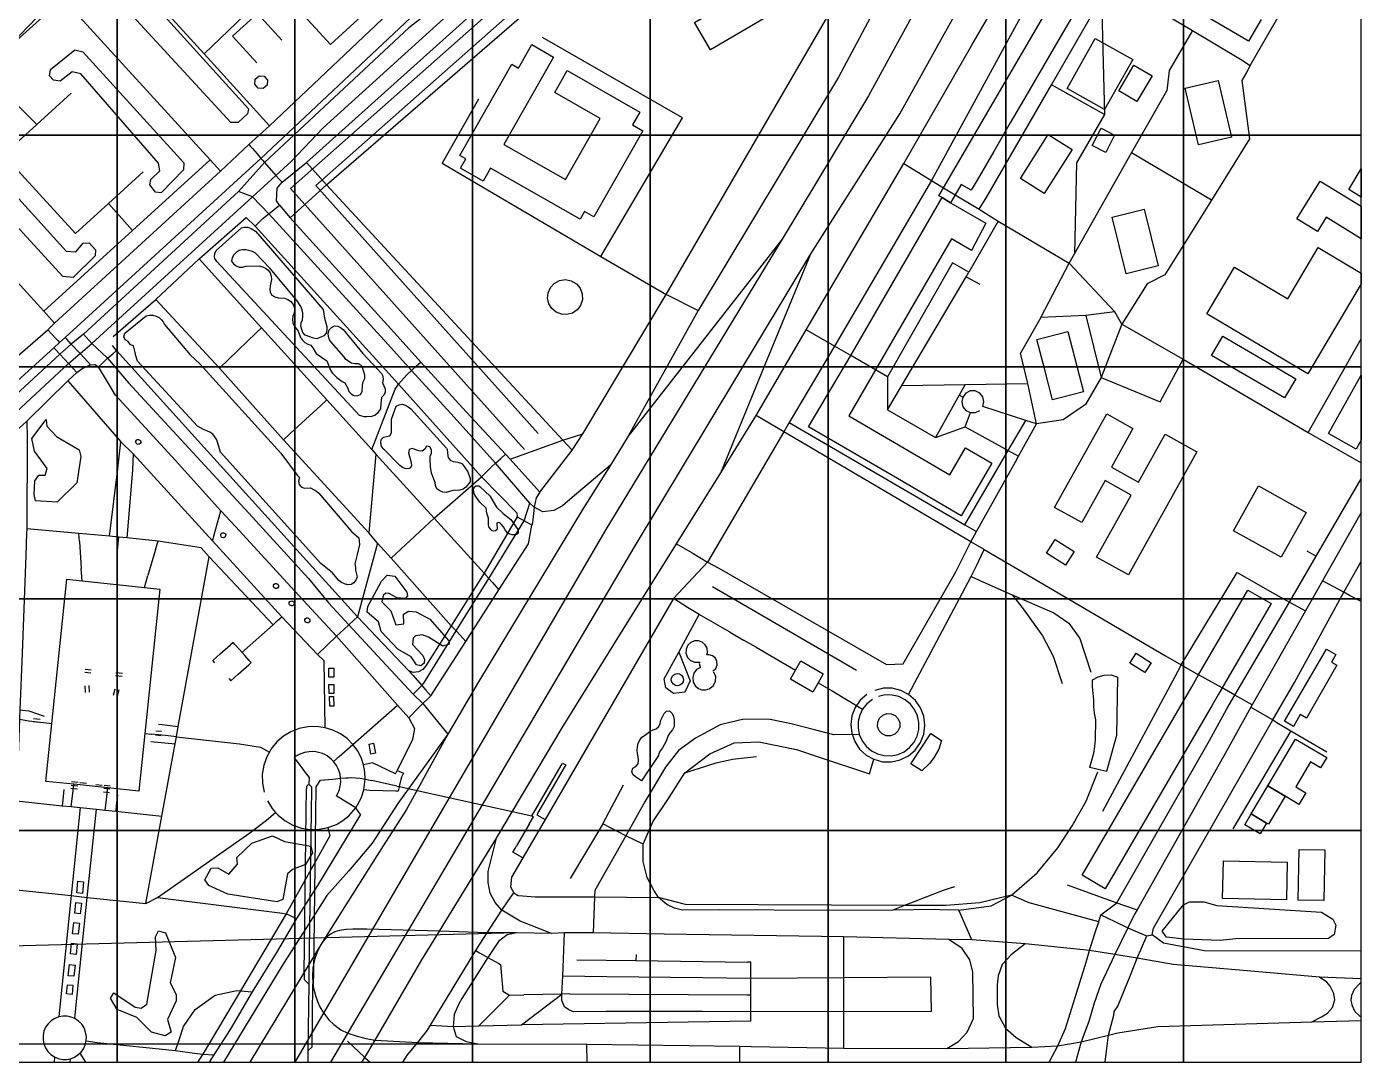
# Model space of a CAD drawing. Header units: metres. Extents: x -907 to 907, y -946 to 946.
# Drawn here: x 226 to 907, y -946 to -418 of the extents above; entities that cross this region are included whole.
import ezdxf

# ---------------------------------------------------------------- set-up
doc = ezdxf.new("R2010")
doc.units = ezdxf.units.M
for name, color, linetype in [('GREEN_ATLAS_BUILDING_OSM_HEIGHT', 8, 'Continuous'), ('GREEN_ATLAS_BUILDING_OSM_LEVELS', 9, 'Continuous'), ('GREEN_ATLAS_TERRAIN_COP90', 3, 'Continuous'), ('OSM_GREEN_EXISTING', 94, 'Continuous'), ('OSM_HYDROGRAPHY', 5, 'Continuous'), ('OSM_ROAD_LOCAL', 9, 'Continuous'), ('OSM_ROAD_MAJOR', 30, 'Continuous'), ('SITE_BORDER', 3, 'Continuous')]:
    doc.layers.add(name, color=color, linetype=linetype)

msp = doc.modelspace()

# ---------------------------------------------------------------- linework, layer by layer
at = {"layer": 'GREEN_ATLAS_BUILDING_OSM_HEIGHT'}
for points, elevation in [([(344.479, -442.873), (347.049, -443.096), (348.706, -445.066), (348.481, -447.638), (346.511, -449.297), (343.935, -449.074), (342.278, -447.104), (342.503, -444.532)], 11.523), ([(380.092, -749.637), (380.049, -745.05), (382.481, -745.028), (382.525, -749.614)], 13.03), ([(380.111, -758.019), (380.067, -753.433), (382.5, -753.41), (382.543, -757.997)], 13.214), ([(380.449, -764.542), (380.405, -759.511), (382.462, -759.488), (382.5, -764.52)], 13.352), ([(401.513, -788.91), (400.588, -783.801), (402.832, -783.389), (403.758, -788.509)], 13.812)]:
    msp.add_lwpolyline(points, close=True, dxfattribs=dict(at, elevation=elevation))
at = {"layer": 'GREEN_ATLAS_BUILDING_OSM_LEVELS', "elevation": 11.816}
for points in [[(761.523, -408.587), (753.032, -423.159), (744.548, -437.731), (736.063, -452.291), (727.579, -466.863), (719.088, -481.435), (710.604, -496.006), (707.565, -501.227), (702.551, -498.299), (699.45, -503.632), (697.155, -507.572), (692.753, -504.967), (691.159, -504.021), (693.497, -500.003), (771.883, -365.428)], [(855.458, -414.064), (849.031, -425.096), (839.602, -419.608), (822.608, -409.7)]]:
    msp.add_lwpolyline(points, dxfattribs=at)
at = {"layer": 'GREEN_ATLAS_BUILDING_OSM_LEVELS'}
for points, elevation in [([(574.615, -429.504), (566.5, -415.567), (598.537, -396.91), (606.652, -410.847)], 13.943), ([(494.654, -433.233), (469.226, -477.872), (500.663, -495.784), (518.413, -464.625), (495.192, -451.389), (501.575, -440.191), (538.664, -461.33), (534.938, -467.865), (540.221, -470.87), (515.162, -514.864), (510.322, -512.114), (508.134, -515.944), (462.473, -489.928), (458.691, -496.585), (447.118, -489.995), (449.862, -485.175), (446.899, -483.483), (473.402, -436.951), (476.797, -438.888), (483.606, -426.933)], 14.857), ([(799.881, -442.807), (792.166, -455.931), (782.906, -450.488), (790.627, -437.352)], 12.802), ([(820.164, -463.635), (816.793, -449.141), (833.562, -445.245), (840.309, -474.221), (823.534, -478.128)], 14.472), ([(780.786, -473.108), (776.228, -481.891), (769.338, -478.318), (773.896, -469.534)], 12.393), ([(888.695, -515.042), (884.256, -522.267), (873.771, -515.821), (885.626, -496.518), (906.59, -509.402), (906.59, -526.038)], 14.382), ([(900.193, -500.849), (906.59, -490.283), (906.59, -504.717)], 14.044), ([(707.815, -532.007), (697.643, -526.063), (658.853, -592.854), (645.173, -616.298), (696.799, -646.432), (704.789, -632.74), (718.182, -640.566), (702.544, -667.36), (670.051, -648.392), (624.665, -621.909), (646.267, -585.607), (692.753, -504.967), (697.155, -507.572), (715.124, -517.97)], 14.603), ([(783.081, -529.413), (779.498, -515.042), (795.911, -510.956), (803.07, -539.71), (786.657, -543.796)], 15.329), ([(879.304, -594.936), (827.791, -564.334), (841.915, -540.556), (869.044, -556.675), (884.606, -530.482), (906.59, -543.528), (906.59, -548.956)], 15.606), ([(745.135, -592.787), (741.14, -577.403), (756.89, -573.307), (764.88, -604.075), (749.131, -608.172)], 15.504), ([(873.152, -597.385), (867.487, -607.137), (830.255, -585.496), (835.926, -575.744)], 17.025), ([(903.989, -633.33), (889.858, -625.393), (906.59, -595.622), (906.59, -628.702)], 13.419), ([(771.564, -688.489), (789.214, -656.752), (775.953, -649.382), (764.03, -670.822), (750.187, -663.13), (776.76, -615.341), (790.096, -622.755), (779.104, -642.525), (792.953, -650.228), (806.583, -625.727), (822.702, -634.688), (787.776, -697.506)], 16.99), ([(841.365, -674.952), (854.132, -652.054), (878.454, -665.624), (865.687, -688.511)], 14.25), ([(746.105, -686.441), (750.431, -679.472), (760.11, -685.483), (755.783, -692.452)], 17.015), ([(764.161, -850.781), (820.095, -754.59), (823.596, -748.568), (848.755, -705.287), (860.604, -712.178), (835.588, -755.191), (833.719, -758.42), (830.486, -763.975), (776.003, -857.672)], 20.793), ([(791.797, -737.48), (799.343, -742.345), (796.129, -747.332), (788.583, -742.468)], 18.297), ([(888.783, -735.354), (893.635, -738.16), (891.428, -741.978), (894.16, -743.559), (878.56, -770.52), (875.472, -768.728), (871.97, -774.773), (867.481, -772.179)], 12.192), ([(676.91, -793.842), (686.97, -778.346), (692.534, -781.953), (691.096, -786.405), (688.783, -790.535), (686.501, -793.508), (682.474, -797.459)], 16.382), ([(858.872, -805.207), (873.027, -781.24), (888.964, -790.658), (885.832, -795.957), (880.68, -792.918), (873.133, -805.697), (878.279, -808.747), (874.809, -814.625), (867.731, -810.439)], 13.987), ([(867.731, -810.439), (859.297, -824.722), (858.278, -824.12), (850.437, -819.49), (858.872, -805.207)], 16.452), ([(858.278, -824.12), (855.039, -829.597), (847.199, -824.966), (850.437, -819.49)], 17.785)]:
    msp.add_lwpolyline(points, close=True, dxfattribs=dict(at, elevation=elevation))
at = {"layer": 'GREEN_ATLAS_TERRAIN_COP90'}
for points in [[(181.318, -473.108, 10), (271.977, -473.108, 10), (271.977, -354.831, 12), (181.318, -354.831, 11)], [(271.977, -473.108, 10), (362.636, -473.108, 12), (362.636, -354.831, 11), (271.977, -354.831, 12)], [(362.636, -473.108, 12), (453.295, -473.108, 13), (453.295, -354.831, 10), (362.636, -354.831, 11)], [(453.295, -473.108, 13), (543.954, -473.108, 17), (543.954, -354.831, 10), (453.295, -354.831, 10)], [(543.954, -473.108, 17), (634.613, -473.108, 15), (634.613, -354.831, 14), (543.954, -354.831, 10)], [(634.613, -473.108, 15), (725.272, -473.108, 9), (725.272, -354.831, 13), (634.613, -354.831, 14)], [(725.272, -473.108, 9), (815.931, -473.108, 15), (815.931, -354.831, 10), (725.272, -354.831, 13)], [(815.931, -473.108, 15), (906.59, -473.108, 14), (906.59, -354.831, 16), (815.931, -354.831, 10)], [(181.318, -591.385, 11), (271.977, -591.385, 11), (271.977, -473.108, 10), (181.318, -473.108, 10)], [(271.977, -591.385, 11), (362.636, -591.385, 13), (362.636, -473.108, 12), (271.977, -473.108, 10)], [(362.636, -591.385, 13), (453.295, -591.385, 16), (453.295, -473.108, 13), (362.636, -473.108, 12)], [(453.295, -591.385, 16), (543.954, -591.385, 16), (543.954, -473.108, 17), (453.295, -473.108, 13)], [(543.954, -591.385, 16), (634.613, -591.385, 15), (634.613, -473.108, 15), (543.954, -473.108, 17)], [(634.613, -591.385, 15), (725.272, -591.385, 14), (725.272, -473.108, 9), (634.613, -473.108, 15)], [(725.272, -591.385, 14), (815.931, -591.385, 19), (815.931, -473.108, 15), (725.272, -473.108, 9)], [(815.931, -591.385, 19), (906.59, -591.385, 14), (906.59, -473.108, 14), (815.931, -473.108, 15)], [(181.318, -709.662, 14), (271.977, -709.662, 12), (271.977, -591.385, 11), (181.318, -591.385, 11)], [(271.977, -709.662, 12), (362.636, -709.662, 12), (362.636, -591.385, 13), (271.977, -591.385, 11)], [(362.636, -709.662, 12), (453.295, -709.662, 13), (453.295, -591.385, 16), (362.636, -591.385, 13)], [(453.295, -709.662, 13), (543.954, -709.662, 15), (543.954, -591.385, 16), (453.295, -591.385, 16)], [(543.954, -709.662, 15), (634.613, -709.662, 14), (634.613, -591.385, 15), (543.954, -591.385, 16)], [(634.613, -709.662, 14), (725.272, -709.662, 18), (725.272, -591.385, 14), (634.613, -591.385, 15)], [(725.272, -709.662, 18), (815.931, -709.662, 16), (815.931, -591.385, 19), (725.272, -591.385, 14)], [(815.931, -709.662, 16), (906.59, -709.662, 10), (906.59, -591.385, 14), (815.931, -591.385, 19)], [(181.318, -827.939, 17), (271.977, -827.939, 14), (271.977, -709.662, 12), (181.318, -709.662, 14)], [(271.977, -827.939, 14), (362.636, -827.939, 15), (362.636, -709.662, 12), (271.977, -709.662, 12)], [(362.636, -827.939, 15), (453.295, -827.939, 14), (453.295, -709.662, 13), (362.636, -709.662, 12)], [(453.295, -827.939, 14), (543.954, -827.939, 14), (543.954, -709.662, 15), (453.295, -709.662, 13)], [(543.954, -827.939, 14), (634.613, -827.939, 12), (634.613, -709.662, 14), (543.954, -709.662, 15)], [(634.613, -827.939, 12), (725.272, -827.939, 20), (725.272, -709.662, 18), (634.613, -709.662, 14)], [(725.272, -827.939, 20), (815.931, -827.939, 24), (815.931, -709.662, 16), (725.272, -709.662, 18)], [(815.931, -827.939, 24), (906.59, -827.939, 9), (906.59, -709.662, 10), (815.931, -709.662, 16)], [(181.318, -946.216, 14), (271.977, -946.216, 14), (271.977, -827.939, 14), (181.318, -827.939, 17)], [(271.977, -946.216, 14), (362.636, -946.216, 13), (362.636, -827.939, 15), (271.977, -827.939, 14)], [(362.636, -946.216, 13), (453.295, -946.216, 13), (453.295, -827.939, 14), (362.636, -827.939, 15)], [(453.295, -946.216, 13), (543.954, -946.216, 12), (543.954, -827.939, 14), (453.295, -827.939, 14)], [(543.954, -946.216, 12), (634.613, -946.216, 13), (634.613, -827.939, 12), (543.954, -827.939, 14)], [(634.613, -946.216, 13), (725.272, -946.216, 14), (725.272, -827.939, 20), (634.613, -827.939, 12)], [(725.272, -946.216, 14), (815.931, -946.216, 12), (815.931, -827.939, 24), (725.272, -827.939, 20)], [(815.931, -946.216, 12), (906.59, -946.216, 11), (906.59, -827.939, 9), (815.931, -827.939, 24)]]:
    msp.add_3dface(points, dxfattribs=at)
at = {"layer": 'OSM_GREEN_EXISTING'}
for points in [[(479.88, -633.553), (360.448, -500.337), (590.634, -296.488)], [(486.82, -625.27), (373.409, -498.734), (596.905, -300.908)], [(575.653, -703.383), (649.106, -746.152)]]:
    msp.add_lwpolyline(points, dxfattribs=at)
for points in [[(274.534, -388.46), (339.077, -459.638), (338.571, -462.154), (333.713, -466.674), (330.105, -466.596), (265.9, -396.932), (266.15, -393.659), (272.183, -388.127)], [(790.077, -434.491), (775.697, -460.083), (756.558, -449.319), (770.939, -423.738)], [(250.506, -429.504), (254.614, -430.595), (306.015, -487.201), (305.846, -490.73), (294.442, -502.463), (291.597, -502.129), (288.746, -498.444), (289.246, -495.761), (293.773, -491.309), (293.185, -487.368), (253.526, -441.838), (249.081, -440.747), (243.047, -445.612), (239.609, -445.111), (237.595, -442.84), (238.014, -439.656)], [(257.853, -527.977), (260.96, -531.673), (260.791, -534.768), (249.556, -545.677), (244.354, -545.254), (192.703, -488.982), (192.785, -484.373), (203.439, -472.885), (207.209, -472.796), (209.141, -474.889), (208.634, -478.752), (204.108, -481.602), (204.02, -485.965), (246.03, -532.252), (251.063, -532.675), (254.67, -528.144)], [(759.097, -480.455), (744.885, -502.919), (732.75, -495.227), (746.955, -472.774)], [(406.283, -612.769), (405.908, -613.526), (404.902, -614.951), (403.52, -616.087), (401.844, -616.677), (399.2, -616.921), (398.28, -616.921), (395.679, -616.087), (322.896, -537.595), (321.933, -536.126), (321.764, -535.246), (321.808, -533.521), (322.565, -532.018), (335.432, -520.396), (337.07, -519.984), (338.746, -520.062), (340.378, -520.697), (342.56, -522.155), (377.104, -562.041), (377.817, -566.483), (378.992, -570.757), (378.911, -572.516), (378.573, -574.197), (377.485, -575.455), (373.878, -576.969), (372.114, -576.713), (368.007, -575.121), (366.837, -573.863), (366.162, -572.271), (365.743, -570.59), (365.912, -568.909), (366.5, -567.318), (366.837, -565.648), (366.837, -563.967), (366.412, -562.208), (365.743, -560.527), (363.818, -557.677), (350.15, -541.235), (342.603, -533.276), (341.09, -532.519), (337.739, -531.673), (335.976, -531.673), (334.3, -532.018), (332.706, -532.931), (331.53, -534.189), (330.693, -535.703), (330.361, -537.384), (331.449, -538.72), (332.793, -539.733), (334.3, -540.4), (335.976, -540.4), (337.651, -539.977), (344.448, -539.81), (346.123, -540.233), (347.718, -540.901), (349.056, -541.992), (350.062, -543.417), (350.569, -545.009), (350.738, -546.69), (350.062, -549.963), (349.9, -551.633), (350.15, -553.314), (350.988, -554.827), (352.495, -555.662), (354.089, -556.163), (357.359, -556.33), (359.035, -556.92), (360.379, -557.755), (361.467, -559.013), (362.304, -560.527), (362.561, -562.208), (362.392, -563.878), (361.717, -565.47), (361.467, -567.151), (361.635, -568.831), (362.392, -570.334), (364.318, -573.106), (365.574, -576.379), (366.5, -577.804), (367.757, -578.895), (369.263, -579.73), (370.776, -580.32), (371.783, -581.655), (373.54, -584.594), (378.911, -588.29), (380.836, -592.977), (381.762, -594.402), (384.106, -596.839), (386.789, -598.765), (388.214, -599.433), (389.64, -602.294), (390.227, -603.886), (391.322, -605.144), (392.828, -605.901), (394.504, -606.068), (396.18, -605.478), (397.024, -603.964), (397.186, -600.613), (397.605, -598.932), (398.449, -597.34), (398.449, -595.582), (397.355, -592.231), (396.599, -590.717), (395.092, -589.882), (393.247, -589.882), (391.572, -589.459), (388.721, -587.533), (387.714, -586.108), (381.424, -578.973), (380.418, -577.548), (379.83, -575.878), (379.661, -574.197), (380.249, -572.516), (381.343, -571.18), (382.85, -570.423), (384.525, -570.501), (385.951, -571.258), (387.295, -572.349), (397.274, -584.516), (406.834, -594.658), (407.584, -596.172), (407.753, -597.763), (407.334, -599.433), (408.678, -602.628), (408.678, -604.22), (408.003, -605.723), (406.834, -606.981), (406.54, -610.22)], [(495.948, -563.421), (493.754, -561.585), (492.259, -559.136), (491.615, -556.341), (491.891, -553.492), (493.053, -550.876), (494.985, -548.761), (497.649, -547.313), (500.65, -546.835), (503.632, -547.402), (506.258, -548.928), (508.215, -551.243), (509.285, -554.093), (509.335, -557.121), (508.365, -560.004), (506.615, -562.275), (504.239, -563.867), (501.475, -564.635), (498.612, -564.479)], [(393.26, -691.906), (393.597, -693.576), (393.679, -695.168), (394.435, -698.441), (393.848, -700.122), (392.841, -701.547), (391.415, -702.471), (389.74, -702.548), (388.064, -702.137), (386.47, -701.38), (385.044, -700.289), (381.943, -696.515), (375.903, -691.65), (324.84, -634.788), (322.827, -628.588), (320.814, -625.738), (319.388, -624.725), (316.118, -623.389), (313.099, -621.541), (282.493, -588.502), (281.574, -585.652), (281.324, -583.971), (280.318, -580.62), (278.873, -580.097), (277.685, -578.338), (276.178, -577.503), (275.422, -575.989), (275.928, -574.23), (286.87, -565.336), (288.552, -565.002), (290.309, -565.002), (291.991, -565.425), (293.41, -566.182), (294.673, -567.351), (295.492, -568.286), (296.248, -569.8), (309.328, -585.14), (314.274, -589.76), (355.614, -635.378), (363.911, -646.532), (365.087, -647.79), (364.587, -649.638), (364.837, -651.308), (365.925, -652.566), (367.438, -653.323), (370.708, -653.156), (373.64, -654.748), (374.897, -655.761), (391.584, -675.375), (395.273, -678.648), (395.611, -681.921), (394.517, -687.12)], [(452.113, -648.358), (452.032, -650.039), (449.937, -652.8), (448.512, -653.813), (446.749, -654.314), (443.31, -654.392), (439.871, -655.405), (438.195, -655.316), (436.601, -654.57), (435.094, -653.557), (434.338, -651.965), (434.169, -650.284), (432.412, -645.508), (431.906, -642.158), (431.655, -638.718), (431.655, -636.948), (432.412, -635.356), (432.412, -633.686), (431.574, -632.172), (429.811, -631.749), (428.973, -633.263), (427.629, -634.432), (425.872, -634.187), (422.515, -633.007), (420.92, -633.597), (420.589, -635.278), (422.014, -640.221), (422.096, -641.813), (421.089, -643.159), (419.413, -643.416), (417.65, -642.736), (416.143, -641.735), (408.009, -633.263), (406.921, -631.916), (406.584, -630.157), (406.752, -628.488), (407.84, -627.141), (411.11, -626.473), (411.948, -624.959), (411.948, -618.079), (414.299, -611.378), (415.806, -610.699), (417.4, -610.454), (418.994, -610.877), (420.501, -611.712), (421.758, -612.803), (439.959, -632.762), (440.334, -633.475), (440.671, -636.825), (440.878, -637.627), (441.34, -638.339), (441.884, -638.918), (443.354, -639.642), (445.742, -639.931), (447.336, -640.432), (448.005, -640.855), (448.593, -641.445), (450.9, -644.874)], [(236.226, -621.53), (241.09, -626.896), (252.657, -633.608), (253.495, -637.137), (251.488, -650.551), (241.422, -660.447), (230.355, -659.779), (229.686, -656.418), (230.017, -649.549), (232.031, -646.688), (235.388, -646.688), (236.395, -643.171), (229.849, -634.443), (228.511, -627.909), (235.888, -618.179)], [(281.756, -630.358), (281.543, -629.823), (281.58, -629.245), (281.868, -628.744), (282.343, -628.421), (282.918, -628.332), (283.469, -628.499), (283.894, -628.888), (284.106, -629.423), (284.069, -630.002), (283.781, -630.502), (283.306, -630.836), (282.731, -630.925), (282.181, -630.758)], [(476.147, -673.739), (476.566, -674.451), (476.654, -676.121), (476.066, -676.8), (475.266, -677.134), (473.59, -677.134), (471.871, -676.5), (471.114, -675.954), (469.982, -674.574), (469.107, -673.027), (467.975, -671.602), (467.263, -671.012), (466.418, -670.678), (465.706, -671.09), (465.624, -671.936), (465.793, -673.605), (465.668, -674.451), (465.037, -675.03), (464.155, -675.164), (463.28, -674.952), (462.567, -674.407), (461.642, -672.893), (461.435, -671.98), (461.435, -668.496), (460.554, -666.058), (460.216, -663.509), (457.071, -660.358), (454.47, -656.752), (454.139, -655.961), (453.801, -654.28), (453.889, -653.445), (454.22, -652.644), (454.933, -652.098), (456.571, -652.098), (457.24, -652.521), (462.104, -657.086), (465.581, -662.874), (468.851, -666.102), (472.908, -669.231)], [(325.059, -678.002), (324.847, -677.457), (324.89, -676.878), (325.178, -676.377), (325.653, -676.054), (326.222, -675.965), (326.779, -676.132), (327.204, -676.522), (327.416, -677.067), (327.379, -677.635), (327.091, -678.136), (326.61, -678.47), (326.041, -678.559), (325.484, -678.392)], [(428.854, -740.631), (428.623, -742.579), (426.985, -743.881), (424.722, -743.469), (421.958, -739.262), (415.249, -735.41), (406.696, -726.438), (405.271, -721.484), (399.568, -716.452), (399.819, -713.647), (406.865, -700.645), (409.716, -697.584), (413.655, -698.129), (419.82, -706.267), (420.07, -708.192), (418.982, -709.495), (414.624, -709.161), (410.804, -706.934), (409.003, -706.857), (407.79, -708.025), (407.034, -711.176), (411.685, -715.784), (414.199, -722.909), (418.182, -722.497), (418.144, -717.51), (420.576, -716.04), (424.597, -716.285), (431.562, -720.059), (441.284, -731.135), (441.372, -732.805), (438.183, -733.896), (430.886, -729.198), (427.616, -728.119), (424.265, -728.619), (423.008, -729.788), (422.752, -733.061), (427.954, -738.683)], [(352.019, -703.895), (351.807, -703.35), (351.851, -702.771), (352.132, -702.27), (352.613, -701.947), (353.182, -701.858), (353.739, -702.025), (354.164, -702.415), (354.377, -702.96), (354.333, -703.528), (354.045, -704.029), (353.57, -704.363), (353.001, -704.452), (352.445, -704.285)], [(359.966, -712.756), (359.754, -712.222), (359.791, -711.643), (360.079, -711.142), (360.554, -710.819), (361.129, -710.73), (361.679, -710.897), (362.104, -711.287), (362.317, -711.821), (362.279, -712.4), (361.992, -712.901), (361.517, -713.235), (360.941, -713.324), (360.391, -713.146)], [(368.007, -721.428), (367.788, -720.894), (367.832, -720.315), (368.119, -719.814), (368.594, -719.48), (369.17, -719.391), (369.72, -719.569), (370.145, -719.959), (370.357, -720.493), (370.32, -721.072), (370.032, -721.573), (369.557, -721.896), (368.982, -721.985), (368.432, -721.818)], [(554.852, -749.948), (555.458, -748.913), (556.415, -748.178), (557.584, -747.878), (558.784, -748.045), (559.828, -748.657), (560.56, -749.637), (560.854, -750.805), (560.673, -751.997), (560.06, -753.021), (559.097, -753.744), (557.94, -754.034), (556.752, -753.867), (555.721, -753.266), (554.995, -752.308), (554.689, -751.139)], [(772.314, -749.514), (775.503, -748.668), (779.023, -748.501), (782.212, -749.681), (781.705, -779.37), (776.678, -797.816), (768.125, -795.801), (768.125, -795.634), (770.139, -788.42), (770.639, -785.07), (770.976, -781.719), (770.976, -778.19), (771.145, -774.839), (771.145, -771.477), (770.47, -768.127), (770.139, -764.609), (770.139, -761.247), (769.801, -757.896), (769.463, -754.546), (769.463, -751.017)], [(537.958, -801.511), (536.363, -800.51), (535.019, -799.419), (534.519, -797.738), (535.019, -796.057), (536.532, -795.222), (537.701, -793.875), (537.958, -792.116), (537.701, -790.268), (537.451, -788.598), (537.283, -786.917), (537.37, -785.159), (537.789, -783.311), (538.627, -781.797), (539.715, -780.372), (541.059, -779.459), (542.397, -778.368), (543.822, -777.277), (545.417, -776.52), (547.011, -776.097), (548.355, -774.928), (548.937, -773.247), (549.275, -771.567), (550.112, -769.975), (551.038, -768.216), (552.207, -767.047), (553.801, -766.869), (555.058, -768.216), (555.814, -769.808), (556.152, -771.567), (556.152, -773.17), (556.152, -774.839), (555.314, -776.52), (554.139, -777.945), (553.051, -779.37), (552.544, -781.051), (551.875, -782.643), (551.038, -784.146), (550.2, -785.749), (549.106, -787.084), (548.355, -788.676), (548.099, -789.6), (539.546, -802.602)], [(659.96, -772.646), (660.879, -770.609), (662.511, -769.073), (664.605, -768.271), (666.844, -768.338), (668.888, -769.262), (670.42, -770.887), (671.22, -772.98), (671.151, -775.229), (670.232, -777.266), (668.6, -778.802), (666.512, -779.604), (664.268, -779.537), (662.229, -778.613), (660.691, -776.988), (659.897, -774.895)], [(357.471, -833.538), (370.889, -835.887), (371.727, -839.249), (368.038, -845.282), (361.498, -847.798), (358.978, -849.98), (356.634, -863.06), (353.445, -864.407), (328.461, -860.377), (318.732, -856.025), (316.719, -853.164), (320.076, -847.13), (323.427, -846.963), (328.961, -850.147), (333.494, -845.115), (333.156, -841.765), (340.703, -834.384), (351.269, -830.688)], [(868.744, -844.08), (868.375, -863.327), (835.857, -862.693), (836.232, -843.457)], [(888.039, -837.868), (887.532, -863.695), (874.365, -863.438), (874.871, -837.612)], [(251.469, -859.732), (252.076, -853.765), (254.939, -854.065), (254.327, -860.021)], [(893.61, -876.151), (892.772, -881.016), (889.921, -883.02), (842.628, -883.198), (834.581, -884.033), (816.3, -883.365), (807.259, -882.285), (805.064, -879.335), (815.968, -865.921), (818.982, -864.24), (826.197, -864.24), (832.906, -866.255), (886.232, -869.606), (892.103, -873.123)], [(250.406, -870.118), (250.963, -864.641), (253.826, -864.93), (253.264, -870.407)], [(249.337, -880.571), (249.919, -874.849), (252.782, -875.138), (252.194, -880.86)], [(301.794, -892.749), (299.112, -905.673), (302.132, -911.54), (302.132, -914.89), (297.768, -924.286), (299.612, -930.831), (296.599, -932.679), (289.552, -930.831), (282.006, -923.284), (272.114, -919.254), (268.588, -913.555), (270.433, -910.705), (281.168, -918.085), (284.357, -918.586), (287.208, -916.571), (291.903, -889.231), (291.565, -882.185), (293.072, -879.168), (296.761, -880.17)], [(248.274, -890.923), (248.837, -885.446), (251.694, -885.736), (251.138, -891.213)], [(247.143, -902.033), (247.724, -896.333), (250.581, -896.623), (250, -902.322)], [(246.192, -911.328), (246.667, -906.63), (249.531, -906.92), (249.05, -911.618)]]:
    msp.add_lwpolyline(points, close=True, dxfattribs=at)
at = {"layer": 'OSM_HYDROGRAPHY'}
for points in [[(-121.314, -779.025), (671.57, 44.784), (870.132, 74.306), (906.59, 67.816)], [(575.947, -746.564), (576.06, -746.509), (577.329, -745.206), (577.985, -743.514), (577.923, -741.7), (577.154, -740.052), (575.747, -738.805), (573.959, -738.237), (572.821, -738.36), (573.196, -737.202), (572.958, -734.931), (572.008, -733.161), (570.489, -731.837), (568.601, -731.135), (566.587, -731.158), (564.63, -731.948), (563.105, -733.417), (562.236, -735.343), (562.142, -737.447), (562.936, -739.596), (564.518, -741.232), (566.631, -742.111), (568.913, -742.056), (569.144, -741.956), (568.969, -742.746), (569.357, -744.583), (569.488, -744.783), (567.594, -745.841), (566.181, -747.677), (565.593, -749.926), (565.912, -752.219), (567.087, -754.223), (568.544, -755.403), (570.295, -756.071), (572.164, -756.149), (573.965, -755.648), (575.972, -754.134), (577.172, -751.919), (577.341, -749.414), (576.447, -747.054)]]:
    msp.add_lwpolyline(points, dxfattribs=at)
at = {"layer": 'OSM_ROAD_LOCAL'}
for points in [[(354.927, -508.808), (353.401, -506.648), (353.607, -500.158), (356.158, -497.175), (368.651, -487.09), (590.659, -287.538), (607.271, -271.308), (612.061, -270.707)], [(360.366, -515.331), (378.879, -498.433), (569.038, -333.68), (605.739, -301.898), (613.055, -289.542), (616.919, -282.217), (622.258, -274.347)], [(72.59, -560.204), (104.433, -531.628), (129.255, -508.808), (136.476, -501.928), (159.547, -480.099), (168.426, -472.418), (203.526, -440.035), (240.803, -406.728), (244.567, -403.567), (269.188, -379.855), (278.223, -371.15), (285.857, -364.182), (305.99, -345.814), (340.721, -314.11)], [(509.553, -625.515), (552.032, -554.382), (651.031, -383.785), (677.398, -338.344), (691.378, -313.186)], [(778.767, -339.224), (772.321, -339.847), (771.201, -342.218), (765.756, -352.137), (687.307, -496.273)], [(250.225, -361.198), (259.947, -370.75), (269.188, -379.855), (274.628, -385.789), (294.773, -407.897), (316.4, -431.63), (349.8, -468.299)], [(316.4, -431.63), (353.02, -396.464), (385.182, -367.065), (385.519, -363.135)], [(380.605, -377.217), (383.975, -380.902), (405.439, -404.39), (392.985, -415.767), (380.924, -426.799), (356.096, -399.626)], [(711.767, -510.879), (715.643, -504.522), (748.555, -447.404), (774.09, -403.088), (778.767, -394.917), (820.564, -419.752), (844.954, -434.369), (849.831, -437.519), (876.71, -390.754), (879.461, -386.334)], [(343.335, -436.172), (330.943, -422.613), (343.591, -411.058), (356.096, -399.626), (368.157, -388.605)], [(417.275, -397.856), (416.887, -404.68), (349.8, -468.299)], [(167.719, -402.665), (185.188, -421.623), (194.886, -431.352), (203.526, -440.035), (209.01, -445.534), (231.024, -467.631)], [(244.567, -403.567), (249.293, -408.754), (319.407, -485.72), (324.678, -491.498)], [(774.09, -403.088), (775.628, -462.566), (761.373, -487.301), (760.266, -533.61)], [(355.977, -424.617), (343.591, -411.058)], [(345.392, -484.952), (421.727, -413.251)], [(820.564, -419.752), (808.634, -440.124), (807.327, -450.566)], [(518.788, -535.068), (560.379, -464.347), (489.021, -423.259)], [(848.074, -441.07), (845.679, -445.256)], [(849.831, -437.519), (848.074, -441.07)], [(775.628, -462.566), (748.555, -447.404)], [(845.679, -445.256), (849.637, -475), (830.117, -506.314), (789.414, -482.18)], [(248.606, -451.612), (231.024, -467.631), (214.074, -483.082), (250.731, -523.324), (267.632, -507.929), (285.263, -491.854)], [(456.377, -454.807), (437.795, -487.49), (518.788, -535.068), (549.468, -552.913)], [(721.42, -517.068), (757.515, -538.452), (760.266, -533.61), (789.414, -482.18), (807.327, -450.566)], [(240.152, -568.976), (324.678, -491.498), (339.183, -477.939), (349.8, -468.299)], [(159.547, -480.099), (164.887, -486.355), (234.65, -562.943), (240.152, -568.976)], [(339.183, -477.939), (340.002, -478.863), (341.003, -479.987), (343.379, -482.681), (344.81, -484.295), (345.392, -484.952), (346.242, -485.932), (347.174, -487.001), (353.051, -493.624), (354.927, -495.784), (356.158, -497.175)], [(234.65, -562.943), (279.892, -521.788), (319.407, -485.72)], [(245.536, -576.279), (345.392, -484.952)], [(368.651, -487.09), (378.879, -498.433), (499.343, -628.744), (504.051, -633.909)], [(673.19, -487.579), (687.307, -496.273), (693.497, -500.003)], [(687.307, -496.273), (637.864, -580.765), (614.818, -619.816), (612.023, -624.547), (573.083, -690.949), (555.727, -709.584), (490.265, -822.295)], [(693.497, -500.003), (699.45, -503.632)], [(699.45, -503.632), (711.767, -510.879)], [(267.632, -507.929), (279.892, -521.788)], [(443.998, -616.999), (422.196, -593.188), (410.116, -579.707), (349.337, -513.194), (341.053, -504.533)], [(342.378, -519.561), (346.592, -515.509), (349.337, -513.194), (352.082, -511.034), (354.927, -508.808)], [(354.927, -508.808), (360.366, -515.331), (414.837, -575.444), (426.872, -588.891), (448.118, -612.268), (470.157, -635.824), (472.471, -638.495), (487.695, -655.293), (504.051, -633.909), (509.553, -625.515)], [(830.117, -506.314), (806.371, -544.43), (797.349, -548.905), (784.5, -569.555)], [(270.026, -575.934), (291.828, -556.976), (313.868, -536.304), (337.827, -515.198), (342.378, -519.561), (415.531, -600.246), (457.872, -647.512), (475.903, -665.813), (476.116, -667.917), (459.216, -696.682), (450.881, -709.884), (442.472, -723.421), (429.473, -743.926), (427.923, -745.841), (425.803, -746.976), (423.077, -747.31), (420.858, -746.386), (394.617, -718.935), (313.267, -628.866), (271.771, -583.014), (269.72, -580.52)], [(711.767, -510.879), (721.42, -517.068), (706.471, -542.972), (698.093, -538.308), (664.924, -596.35), (658.853, -592.854)], [(313.868, -536.304), (345.717, -571.414), (379.055, -608.227), (401.969, -633.519), (404.051, -635.812), (433.656, -668.485), (459.216, -696.682), (459.885, -697.428), (461.598, -699.32), (463.461, -701.38), (466.794, -705.075)], [(664.937, -613.315), (672.302, -600.847), (705.077, -545.332), (706.471, -542.972)], [(743.147, -566.227), (757.515, -538.452)], [(784.5, -569.555), (780.843, -563.288), (757.515, -538.452)], [(705.077, -545.332), (711.973, -549.217)], [(442.472, -723.421), (411.767, -688.923), (404.852, -681.342), (400.481, -676.01), (356.909, -628.599), (324.29, -591.975), (291.828, -556.976)], [(549.468, -552.913), (552.032, -554.382), (552.895, -554.816)], [(552.895, -554.816), (568.463, -562.586)], [(780.843, -563.288), (766.068, -565.147)], [(236.676, -572.383), (240.152, -568.976)], [(324.29, -591.975), (342.891, -573.997), (345.717, -571.414)], [(784.5, -569.555), (773.921, -596.739), (765.993, -610.632), (754.589, -618.346), (740.953, -620.473), (735.426, -618.669), (713.617, -611.578)], [(766.068, -565.147), (743.147, -566.227), (732.837, -584.394)], [(766.068, -565.147), (773.921, -596.739), (804.057, -609.118), (815.693, -587.5)], [(784.5, -569.555), (815.693, -587.5), (879.479, -624.814), (906.59, -640.376)], [(211.048, -594.813), (217.425, -589.08), (236.676, -572.383)], [(245.536, -576.279), (242.666, -578.917), (239.796, -581.555), (217.538, -601.927)], [(236.676, -572.383), (238.546, -574.431), (240.922, -577.013), (241.797, -577.971), (242.666, -578.917)], [(258.416, -590.238), (257.103, -588.758), (253.126, -584.55), (248.674, -579.696), (246.417, -577.236), (245.536, -576.279)], [(646.267, -585.607), (637.864, -580.765), (623.496, -572.449)], [(879.479, -624.814), (906.59, -576.991)], [(239.796, -581.555), (240.615, -582.435), (242.816, -584.839), (247.224, -589.637), (249.612, -592.175), (251.45, -594.301)], [(259.091, -579.373), (267.081, -586.954), (277.923, -599.467), (308.541, -632.762), (339.196, -665.947)], [(262.523, -591.396), (264.099, -590.016), (267.081, -586.954), (269.851, -584.706), (271.771, -583.014)], [(707.446, -680.596), (710.335, -675.409), (730.149, -639.864), (731.787, -636.926), (740.953, -620.473), (736.52, -599.767), (732.837, -584.394)], [(246.936, -598.476), (251.45, -594.301), (254.233, -592.12), (258.416, -590.238), (260.704, -590.183), (262.523, -591.396)], [(383.9, -728.831), (362.648, -705.777), (332.331, -672.782), (324.94, -664.744), (301.832, -639.107), (271.252, -605.778), (262.523, -591.396)], [(415.531, -600.246), (419.751, -595.492), (422.196, -593.188), (424.64, -590.884), (426.872, -588.891)], [(658.853, -592.854), (646.267, -585.607)], [(65.125, -946.216), (52.257, -921.581), (49.143, -914.879), (24.784, -866.322), (21.796, -853.62), (23.027, -843.279), (30.611, -827.159), (38.071, -812.799), (44.861, -798.996), (53.933, -782.698), (60.81, -772.401), (67.769, -763.674), (82.193, -749.258), (144.429, -691.895), (172.346, -668.073), (212.23, -631.527), (225.978, -619.092), (246.936, -598.476)], [(246.936, -598.476), (274.003, -629.656), (280.161, -635.701), (320.67, -680.184), (356.102, -718.89), (374.265, -738.093), (377.673, -741.377)], [(664.924, -596.35), (664.937, -613.315), (689.365, -627.319), (704.57, -621.931), (707.265, -614.717)], [(401.969, -633.519), (413.874, -602.673), (415.531, -600.246)], [(672.302, -600.847), (704.601, -600.301), (736.52, -599.767)], [(704.601, -600.301), (701.532, -605.756), (689.365, -627.319)], [(703.326, -606.747), (701.532, -605.756)], [(713.617, -611.578), (714.155, -609.107), (713.567, -606.647), (711.967, -604.687), (709.678, -603.608), (707.146, -603.641), (704.883, -604.754), (703.326, -606.747), (702.788, -609.218), (703.376, -611.689), (704.97, -613.649), (707.265, -614.717), (709.791, -614.695), (712.061, -613.571)], [(356.909, -628.599), (360.247, -625.404), (376.003, -611.122), (379.055, -608.227)], [(225.978, -619.092), (226.122, -627.642), (225.96, -673.928), (225.872, -676.233), (225.441, -687.643), (223.565, -737.403), (222.477, -766.346), (222.302, -771.066), (220.726, -812.855), (244.004, -815.282), (248.556, -815.76), (253.12, -816.239), (261.467, -817.107), (265.968, -817.575), (271.302, -818.131), (294.879, -820.592), (301.607, -783.767), (302.282, -780.094), (303.251, -774.773), (319.063, -688.311), (314.937, -683.624)], [(482.587, -660.959), (465.03, -640.51), (443.998, -616.999)], [(714.18, -684.548), (707.446, -680.596), (612.023, -624.547), (597.874, -616.242)], [(704.364, -671.936), (726.491, -634.009), (735.426, -618.669)], [(472.471, -638.495), (499.343, -628.744), (509.553, -625.515)], [(614.818, -619.816), (704.364, -671.936), (710.335, -675.409)], [(704.57, -621.931), (726.491, -634.009), (731.787, -636.926)], [(268.163, -677.813), (272.34, -643.371), (274.003, -629.656)], [(280.161, -635.701), (279.949, -644.006), (276.954, -678.67)], [(404.051, -635.812), (400.481, -676.01)], [(457.872, -647.512), (462.78, -642.603), (465.03, -640.51), (467.663, -638.161), (470.157, -635.824)], [(523.621, -641.523), (504.12, -658.01), (499.262, -662.273), (494.742, -664.644), (489.165, -665.245), (484.675, -662.885), (482.587, -660.959)], [(411.767, -688.923), (433.656, -668.485), (457.872, -647.512)], [(773.821, -870.897), (781.912, -864.841), (829.248, -782.019), (837.97, -765.867), (842.147, -758.932), (869.97, -711.387), (883.587, -688.021), (906.59, -648.562)], [(487.695, -655.293), (485.838, -658.243), (484.675, -662.885), (483.819, -670.967), (483.594, -672.192), (482.418, -671.468), (479.692, -669.987), (476.804, -668.418), (476.116, -667.917)], [(320.67, -680.184), (324.94, -664.744)], [(339.196, -665.947), (369.632, -699.309)], [(423.021, -758.342), (427.46, -753.956), (428.461, -752.776), (444.979, -726.126), (461.598, -699.32), (479.692, -669.987), (482.587, -660.959)], [(431.999, -759.166), (449.937, -731.492), (466.794, -705.075), (481.843, -681.687), (483.594, -672.192)], [(314.937, -683.624), (292.91, -680.307), (276.954, -678.67), (272.865, -678.27), (268.163, -677.813), (252.588, -676.399), (225.96, -673.928)], [(252.857, -680.396), (252.588, -676.399)], [(252.857, -680.396), (253.783, -694.277)], [(272.196, -685.004), (272.865, -678.27)], [(291.684, -684.459), (292.91, -680.307)], [(699.831, -695.858), (707.446, -680.596)], [(291.684, -684.459), (287.727, -697.817)], [(404.852, -681.342), (394.617, -718.935)], [(557.409, -681.598), (565.256, -686.162), (573.083, -690.949), (578.842, -694.055)], [(678.779, -752.754), (682.793, -745.162), (707.553, -698.307), (710.397, -692.93), (714.18, -684.548)], [(714.18, -684.548), (731.38, -694.611), (806.802, -738.738), (814.699, -743.358), (823.596, -748.568)], [(878.804, -685.272), (883.587, -688.021)], [(254.201, -700.567), (253.783, -694.277)], [(319.063, -688.311), (351.607, -722.931), (353.726, -721.016), (356.102, -718.89)], [(578.842, -694.055), (664.368, -743.303), (672.915, -742.802), (699.831, -695.858)], [(797.286, -881.751), (799.981, -881.083), (800.581, -877.687), (861.498, -771.533), (872.477, -752.397), (897.755, -706.378), (906.59, -690.586)], [(293.804, -704.697), (286.113, -778.413), (283.044, -807.812), (267.306, -806.165), (249.894, -804.35), (235.657, -802.858), (238.746, -773.247), (246.417, -699.754)], [(246.417, -699.754), (254.201, -700.567), (285.938, -703.873), (293.804, -704.697)], [(285.938, -703.873), (287.727, -697.817)], [(369.632, -699.309), (379.886, -711.699), (390.221, -722.987), (406.996, -741.243)], [(707.553, -698.307), (713.605, -701.001), (728.542, -707.658), (734.125, -714.794), (744.022, -728.542), (749.387, -738.939), (754.039, -752.954)], [(814.699, -743.358), (843.253, -696.337), (862.704, -707.291), (869.97, -711.387), (878.079, -715.907)], [(900.6, -707.992), (897.755, -706.378), (886.813, -700.5)], [(728.542, -707.658), (749.725, -716.797), (757.44, -722.174), (762.973, -729.889), (768.675, -747.165)], [(568.882, -717.654), (562.873, -714.204), (555.727, -709.584)], [(906.59, -711.097), (900.6, -707.992)], [(383.9, -728.831), (387.62, -725.413), (390.221, -722.987), (392.822, -720.56), (394.617, -718.935)], [(551.081, -750.516), (558.453, -736.913), (568.882, -717.654)], [(584.369, -726.593), (568.882, -717.654)], [(351.607, -722.931), (337.07, -735.978), (335.801, -737.113)], [(449.937, -731.492), (446.98, -728.297), (444.979, -726.126), (443.254, -724.267), (442.472, -723.421)], [(584.369, -726.593), (591.534, -730.735)], [(324.659, -737.837), (329.924, -733.106)], [(332.149, -733.039), (331.187, -731.97), (329.924, -733.106)], [(332.149, -733.039), (334.407, -735.566)], [(420.851, -770.409), (415.012, -763.997), (383.9, -728.831), (374.265, -738.093)], [(597.918, -734.419), (591.534, -730.735)], [(597.918, -734.419), (618.063, -746.063)], [(321.827, -742.312), (320.864, -741.243), (324.659, -737.837)], [(337.195, -738.66), (335.801, -737.113), (334.407, -735.566)], [(339.402, -741.132), (337.195, -738.66)], [(339.133, -743.369), (340.403, -742.234), (339.402, -741.132)], [(378.129, -775.485), (377.673, -741.377)], [(406.996, -741.243), (423.021, -758.342)], [(558.453, -736.913), (564.33, -751.607), (561.567, -757.396), (555.777, -758.063), (551.919, -755.125), (551.081, -750.516)], [(618.063, -746.063), (620.714, -741.432), (632.199, -748.011), (629.623, -752.509)], [(258.616, -747.622), (255.489, -747.288)], [(255.658, -745.674), (258.784, -745.996)], [(271.308, -747.299), (274.759, -747.666)], [(329.061, -750.416), (330.055, -751.518), (333.856, -748.112)], [(333.856, -748.112), (339.133, -743.369)], [(420.858, -746.386), (422.79, -748.612), (427.46, -753.956), (429.548, -756.36), (431.999, -759.166)], [(629.623, -752.509), (626.904, -757.262), (615.418, -750.683), (618.063, -746.063)], [(814.699, -743.358), (811.404, -749.514), (774.528, -818.154)], [(835.588, -755.191), (823.596, -748.568)], [(255.921, -757.44), (255.696, -754.089)], [(257.584, -753.967), (257.809, -757.318)], [(274.59, -749.28), (271.139, -748.924)], [(629.623, -752.509), (636.638, -756.683), (652.257, -765.989)], [(654.458, -758.531), (651.063, -761.492), (648.468, -765.177), (646.817, -769.374), (646.211, -773.837), (646.68, -778.324), (648.199, -782.565), (650.675, -786.339), (653.976, -789.4), (657.915, -791.604), (662.354, -792.829), (666.962, -792.929), (671.452, -791.927), (675.572, -789.856), (679.061, -786.851), (681.724, -783.088), (683.4, -778.802), (683.981, -774.227), (683.444, -769.652), (681.818, -765.344), (679.192, -761.559), (675.728, -758.52), (671.727, -756.449), (667.35, -755.381), (662.842, -755.381), (658.459, -756.449)], [(675.728, -758.52), (678.779, -752.754)], [(850.944, -763.752), (842.147, -758.932), (835.588, -755.191)], [(186.395, -761.681), (217.688, -770.108), (222.302, -771.066), (226.966, -772.023)], [(270.17, -758.832), (271.095, -755.581)], [(272.908, -756.093), (271.983, -759.355)], [(431.999, -759.166), (430.674, -760.501), (428.029, -763.084), (425.378, -765.667), (420.851, -770.409)], [(423.021, -758.342), (428.029, -763.084), (440.746, -778.802)], [(657.209, -761.047), (654.451, -763.24), (652.257, -765.989), (650.794, -768.995), (650, -772.234), (649.918, -775.574), (650.544, -778.858), (651.95, -782.086), (654.039, -784.914), (656.709, -787.207), (659.822, -788.843), (663.23, -789.734), (666.744, -789.845), (670.195, -789.155), (673.409, -787.719), (676.216, -785.593), (678.473, -782.899), (680.067, -779.76), (680.924, -776.353), (680.993, -772.836), (680.267, -769.385), (678.792, -766.19), (676.641, -763.407), (673.915, -761.18), (670.764, -759.622), (667.338, -758.809), (663.824, -758.776), (660.385, -759.544)], [(222.477, -766.346), (226.991, -766.824), (234.869, -769.574)], [(382.431, -792.695), (385.351, -790.123), (392.272, -784.023), (415.012, -763.997)], [(850.3, -764.921), (861.498, -771.533), (863.549, -772.747), (870.72, -776.988), (889.071, -787.83)], [(226.966, -772.023), (234.532, -772.813)], [(232.575, -772.824), (229.186, -772.424)], [(229.392, -770.72), (232.781, -771.132)], [(234.532, -772.813), (238.746, -773.247)], [(293.129, -773.715), (295.029, -773.915), (303.251, -774.773)], [(348.662, -812.721), (351.057, -816.684), (352.801, -818.677), (354.114, -820.169), (357.678, -823.03), (361.685, -825.234), (366.012, -826.703), (370.526, -827.404), (375.097, -827.315), (379.586, -826.436), (383.85, -824.788), (387.214, -822.829), (390.252, -820.38), (393.741, -816.361), (396.499, -811.441), (397.88, -807.144), (398.574, -801.723), (398.443, -798.216), (397.718, -794.354), (396.424, -790.647), (394.598, -787.185), (392.272, -784.023), (389.296, -781.062), (385.888, -778.613), (382.131, -776.743), (378.129, -775.485), (373.696, -774.873), (369.226, -775.006), (364.849, -775.908), (360.679, -777.533), (356.852, -779.849), (353.464, -782.765), (350.625, -786.227), (349.687, -787.886), (348.343, -790.257), (346.805, -794.632), (346.055, -799.207), (346.123, -803.838), (346.999, -808.391)], [(420.851, -770.409), (423.734, -775.83), (422.765, -781.53), (414.924, -797.326)], [(650.544, -778.858), (637.57, -779.114), (627.673, -776.598), (615.768, -773.414), (605.033, -771.233), (591.622, -771.066), (579.542, -774.082), (566.969, -780.795), (558.415, -787.174), (551.707, -795.556), (541.422, -812.933)], [(286.113, -778.413), (289.627, -778.78)], [(289.24, -782.476), (301.607, -783.767)], [(296.792, -779.526), (289.627, -778.78)], [(291.59, -779.114), (294.454, -779.415)], [(294.66, -777.466), (291.791, -777.177)], [(302.282, -780.094), (296.792, -779.526)], [(302.282, -780.094), (334.488, -783.711), (345.198, -785.348), (349.687, -787.886)], [(440.746, -778.802), (415.124, -814.213), (402.082, -834.373), (390.259, -848.477), (379.029, -861.012), (356.046, -897.113)], [(553.551, -811.152), (561.598, -798.573), (574.346, -788.843), (586.757, -783.144), (599.331, -782.643), (618.45, -786.661), (629.636, -790.335)], [(870.72, -776.988), (841.109, -827.126)], [(373.39, -787.853), (371.62, -787.697), (369.907, -787.752), (367.519, -788.198), (364.799, -789.2), (363.236, -790.057), (362.298, -790.791), (365.668, -795.266), (366.212, -795.99), (367.944, -798.294), (369.939, -800.933), (369.895, -804.35)], [(396.242, -819.812), (393.741, -816.361), (387.239, -812.399), (383.825, -810.317), (384.2, -809.693), (384.65, -808.836), (385.044, -807.935), (385.376, -807.022), (385.651, -806.053), (385.951, -804.517), (386.088, -802.925), (386.013, -801.3), (385.757, -799.363), (385.469, -798.294), (385.188, -797.226), (384.682, -796.202), (383.919, -794.676), (383.043, -793.508), (382.431, -792.695), (381.243, -791.548), (380.267, -790.658), (379.192, -789.901), (377.954, -789.144), (376.754, -788.632), (375.403, -788.231), (373.39, -787.853)], [(414.03, -799.074), (402.307, -793.463), (397.718, -794.354)], [(485.544, -817.107), (498.487, -794.821)], [(500.112, -795.756), (487.164, -818.054)], [(498.487, -794.821), (499.231, -793.541), (500.856, -794.476), (500.112, -795.756)], [(561.598, -798.573), (577.616, -793.463), (585.832, -791.448)], [(585.832, -791.448), (598.074, -790.101)], [(629.636, -790.335), (655.758, -799.085), (657.915, -791.604)], [(252.132, -803.471), (248.743, -803.114)], [(373.565, -806.788), (373.552, -805.63), (375.797, -802.224), (379.867, -801.857), (381.818, -801.678), (383.331, -801.545)], [(383.331, -801.545), (386.013, -801.3)], [(386.013, -801.3), (388.627, -801.066), (389.946, -800.988), (391.115, -800.921), (393.672, -800.977), (396.023, -801.278), (398.574, -801.723), (401.907, -802.447)], [(414.705, -805.263), (401.907, -802.447)], [(414.03, -799.074), (414.924, -797.326), (416.956, -798.161), (418.038, -798.606), (417.588, -799.697), (417.144, -800.788)], [(417.144, -800.788), (416.7, -801.879), (415.9, -805.519), (415.393, -807.834), (414.143, -807.812)], [(701.319, -868.648), (717.813, -866.333), (728.235, -860.912), (741.215, -849.524), (751.85, -836.755), (759.084, -825.479), (766.212, -813.033), (772.171, -797.927)], [(244.867, -806.977), (244.31, -812.321), (244.004, -815.282)], [(251.782, -806.844), (248.387, -806.487)], [(248.568, -804.784), (251.957, -805.14)], [(249.043, -811.731), (249.537, -807.467)], [(249.537, -807.467), (249.894, -804.35)], [(256.346, -803.905), (252.951, -803.549)], [(261.248, -804.417), (264.443, -804.751)], [(265.081, -808.224), (268.169, -808.547)], [(268.344, -806.855), (265.256, -806.532)], [(265.431, -804.851), (268.519, -805.174)], [(266.456, -813.556), (266.95, -809.282)], [(266.95, -809.282), (267.306, -806.165)], [(272.171, -809.827), (271.614, -815.17), (271.302, -818.131)], [(368.482, -818.31), (368.632, -806.721)], [(369.895, -804.35), (368.651, -805.552), (368.632, -806.721)], [(369.895, -804.35), (371.114, -805.597), (371.102, -806.755)], [(371.102, -806.755), (370.945, -818.343)], [(373.415, -818.388), (373.565, -806.788)], [(400.888, -807.534), (397.88, -807.144)], [(414.143, -807.812), (400.888, -807.534)], [(414.705, -805.263), (415.9, -805.519), (483.625, -820.414), (484.444, -820.881)], [(531.518, -830.699), (519.738, -824.543), (530.349, -804.64)], [(253.12, -816.239), (248.556, -861.168), (242.835, -917.985), (242.31, -923.006)], [(248.556, -815.76), (249.043, -811.731)], [(265.968, -817.575), (266.456, -813.556)], [(541.422, -812.933), (531.518, -830.699), (515.756, -858.54), (515.506, -861.746), (514.899, -880.136)], [(689.214, -868.281), (667.669, -868.492), (634.807, -868.826), (579.186, -868.47), (560.391, -868.604), (556.365, -867.591), (552.338, -865.665), (548.193, -862.125), (545.798, -858.451), (542.447, -851.828), (540.315, -843.779), (540.296, -834.93), (545.336, -823.564), (553.551, -811.152)], [(219.376, -848.722), (219.02, -858.084), (248.556, -861.168), (256.827, -862.036), (286.732, -865.153), (294.879, -820.592)], [(250.513, -923.907), (251.032, -918.519), (256.827, -862.036), (261.467, -817.107)], [(292.628, -862.047), (339.784, -829.152), (348.168, -822.729), (352.801, -818.677)], [(396.242, -819.812), (374.315, -856.025), (363.524, -872.912), (353.282, -890.244), (340.996, -910.282), (329.623, -929.406), (321.352, -942.442), (319.042, -946.216)], [(367.388, -900.842), (368.482, -818.31)], [(370.945, -818.343), (369.857, -900.875)], [(372.321, -900.909), (373.415, -818.388)], [(490.265, -822.295), (478.886, -841.887), (473.209, -851.661), (472.64, -856.648), (474.315, -859.765)], [(482.218, -824.722), (484.444, -820.881)], [(483.625, -820.414), (485.544, -817.107)], [(487.164, -818.054), (486.101, -819.879)], [(486.101, -819.879), (490.265, -822.295)], [(379.586, -826.436), (380.53, -830.711), (358.303, -870.363), (335.026, -909.759), (315.706, -942.041), (312.979, -946.216)], [(482.218, -824.722), (475.784, -835.798)], [(519.738, -824.543), (503.157, -852.396)], [(478.886, -841.887), (473.921, -839.004), (475.065, -837.034), (475.784, -835.798)], [(540.296, -834.93), (531.518, -830.699)], [(699.143, -856.615), (696.38, -857.539), (693.404, -858.529)], [(756.596, -855.691), (775.747, -862.615), (781.912, -864.841), (785.357, -866.032), (792.228, -868.414)], [(286.732, -865.153), (292.628, -862.047), (356.333, -870.173), (358.303, -870.363), (359.672, -870.953)], [(456.99, -885.992), (460.848, -880.092), (468.319, -868.659), (471.545, -863.739), (474.315, -859.765)], [(474.315, -859.765), (476.541, -861.012), (485.188, -861.813), (504.558, -861.769), (515.506, -861.746), (548.193, -862.125)], [(728.235, -860.912), (712.054, -864.752), (694.904, -866.277), (673.627, -866.188), (561.986, -865.709), (548.193, -862.125)], [(693.404, -858.529), (673.627, -866.188), (667.669, -868.492)], [(772.664, -874.515), (737.157, -864.886), (728.235, -860.912)], [(359.672, -870.953), (362.342, -872.333)], [(701.319, -868.648), (691.659, -868.359), (689.214, -868.281)], [(707.959, -883.699), (701.319, -868.648)], [(770.764, -880.426), (772.664, -874.515), (773.821, -870.897)], [(773.821, -870.897), (780.843, -874.314)], [(362.342, -872.333), (363.524, -872.912)], [(780.843, -874.314), (787.464, -877.532), (795.879, -881.138)], [(475.709, -880.17), (17.357, -892.237)], [(475.709, -880.17), (470.964, -881.105), (466.462, -884.511), (461.091, -892.727), (447.843, -913.733)], [(499.381, -902.189), (500.212, -880.07)], [(642.722, -892.159), (642.741, -882.229)], [(695.223, -939.102), (701.094, -935.607), (705.546, -930.798), (708.828, -923.829), (708.44, -900.163), (706.959, -893.84), (703.101, -888.14), (696.23, -883.476)], [(766.193, -895.098), (767.969, -889.131), (770.764, -880.426)], [(788.846, -901.732), (792.297, -893.083), (796.773, -882.919)], [(795.879, -881.138), (797.286, -881.751)], [(796.773, -882.919), (797.286, -881.751)], [(906.59, -889.422), (826.566, -889.287), (805.633, -885.368), (799.981, -881.083)], [(431.931, -927.225), (454.964, -889.164), (456.99, -885.992)], [(454.964, -889.164), (456.927, -890.311), (461.091, -892.727), (466.687, -895.855), (467.556, -896.345)], [(536.689, -891.268), (536.626, -894.319)], [(356.046, -897.113), (331.505, -937.51)], [(467.556, -896.345), (468.826, -909.859), (472.177, -911.874), (479.505, -911.862)], [(506.433, -893.907), (536.626, -894.319), (593.622, -895.109)], [(595.292, -895.153), (593.622, -895.109)], [(595.279, -925.288), (595.267, -920.401), (595.217, -911.862), (595.254, -903.502), (595.292, -895.153)], [(642.672, -927.826), (642.685, -920.267), (642.71, -903.035), (642.722, -892.159)], [(755.689, -929.039), (766.193, -895.098)], [(367.388, -900.842), (367.35, -903.903), (369.782, -906.374)], [(369.857, -900.875), (369.782, -906.374), (369.332, -940.405)], [(369.332, -940.405), (371.495, -938.357), (371.908, -906.397), (372.246, -906.074), (372.321, -900.909)], [(521.527, -920.323), (504.845, -920.401), (502.463, -919.51), (500.244, -917.863), (498.881, -914.735), (498.856, -911.428), (499.381, -902.189)], [(521.814, -902.545), (499.381, -902.189)], [(570.551, -903.113), (521.814, -902.545)], [(642.71, -903.035), (595.254, -903.502), (570.551, -903.113)], [(642.685, -920.267), (687.458, -920.178), (687.057, -902.823), (642.71, -903.035)], [(780.549, -920.334), (782.487, -917.562), (788.846, -901.732)], [(301.851, -940.193), (303.495, -935.217), (305.883, -928.015), (311.904, -919.254), (322.039, -911.929), (333.087, -909.625), (335.026, -909.759), (340.996, -910.282)], [(456.565, -927.536), (472.177, -911.874)], [(595.279, -925.288), (478.21, -927.091), (498.856, -911.428)], [(502.851, -911.295), (498.856, -911.428), (479.505, -911.862)], [(502.851, -911.295), (593.36, -911.851)], [(593.36, -911.851), (595.217, -911.862)], [(906.59, -905.716), (905.746, -906.152), (903.02, -909.046), (901.575, -912.174), (901.219, -914.523), (901.675, -916.961), (903.22, -920.278), (905.502, -922.404), (906.59, -922.929)], [(447.843, -913.733), (446.13, -916.794), (444.004, -921.848), (443.347, -927.948), (445.01, -933.002), (450.125, -935.529), (456.077, -936.787)], [(242.31, -923.006), (240.259, -923.807), (238.408, -924.987), (236.826, -926.512), (235.576, -928.327), (234.707, -930.353), (234.257, -932.501), (234.238, -934.694), (234.65, -936.865), (235.488, -938.891), (236.707, -940.728), (238.258, -942.286), (240.09, -943.499)], [(250.513, -923.907), (248.568, -923.095), (246.499, -922.66), (244.385, -922.638), (242.31, -923.006)], [(248.287, -944.368), (250.269, -943.6), (252.069, -942.464), (253.101, -941.496), (253.62, -941.006), (254.864, -939.28), (255.752, -937.355), (256.259, -935.284), (256.352, -933.024), (255.99, -930.798), (255.183, -928.694), (253.964, -926.79), (252.388, -925.176), (250.513, -923.907)], [(570.357, -920.245), (521.527, -920.323)], [(642.685, -920.267), (595.267, -920.401), (570.357, -920.245)], [(776.597, -940.605), (777.648, -932.323), (780.38, -922.07), (780.549, -920.334)], [(417.746, -946.216), (420.195, -942.442), (425.328, -936.152), (430.349, -929.752), (431.931, -927.225)], [(431.931, -927.225), (434.813, -927.503), (443.347, -927.948), (456.565, -927.536), (478.21, -927.091)], [(642.66, -939.002), (642.672, -927.826)], [(747.469, -946.216), (751.782, -937.833), (755.689, -929.039)], [(40.334, -936.72), (456.077, -936.787)], [(256.259, -935.284), (261.829, -936.108), (301.851, -940.193), (311.435, -941.585), (315.706, -942.041), (321.352, -942.442)], [(331.505, -937.51), (326.225, -946.216)], [(389.615, -935.373), (398.349, -943.7), (401.155, -946.216)], [(511.686, -946.216), (511.548, -937.032)], [(589.66, -946.216), (589.571, -938.034)], [(240.09, -943.499), (239.864, -946.216)], [(240.09, -943.499), (242.041, -944.301), (244.104, -944.724), (246.211, -944.746), (248.287, -944.368)], [(248.11, -946.216), (248.287, -944.368)], [(253.101, -941.496), (255.949, -946.216)], [(369.332, -940.405), (369.255, -946.216)], [(775.947, -946.216), (776.597, -940.605)]]:
    msp.add_lwpolyline(points, dxfattribs=at)
at = {"layer": 'OSM_ROAD_MAJOR'}
for points in [[(714.636, -305.95), (707.771, -317.071), (684.181, -362.868), (673.459, -380.646), (640.009, -443.586), (568.463, -562.586), (532.606, -626.729)], [(715.724, -342.107), (655.308, -452.97), (611.204, -526.129)], [(625.778, -533.643), (671.158, -462.288), (732.562, -351.636)], [(707.946, -427.2), (747.618, -358.883)], [(435.619, -406.917), (420.895, -418.394), (347.174, -487.001), (334.013, -501.851)], [(377.098, -469.401), (440.309, -411.971)], [(579.892, -645.442), (597.874, -616.242), (623.496, -572.449), (673.19, -487.579), (707.946, -427.2)], [(341.053, -504.533), (353.051, -493.624), (360.76, -486.622), (377.098, -469.401)], [(334.013, -501.851), (254.814, -574.731)], [(341.053, -504.533), (334.013, -501.851)], [(259.091, -579.373), (341.053, -504.533)], [(611.204, -526.129), (521.358, -674.318)], [(611.204, -526.129), (532.606, -626.729)], [(535.732, -683.58), (625.778, -533.643)], [(579.892, -645.442), (603.745, -587.322), (625.778, -533.643)], [(254.814, -574.731), (248.674, -579.696), (242.816, -584.839), (153.214, -667.594)], [(254.814, -574.731), (259.091, -579.373)], [(157.622, -672.748), (247.224, -589.637), (253.126, -584.55), (259.091, -579.373)], [(532.606, -626.729), (523.621, -641.523)], [(523.621, -641.523), (509.653, -663.665), (456.371, -752.086)], [(525.447, -733.005), (539.683, -710.107), (557.409, -681.598), (579.892, -645.442)], [(906.59, -665.728), (905.058, -668.318)], [(905.058, -668.318), (886.813, -700.5), (878.079, -715.907), (860.541, -746.831), (850.944, -763.752)], [(521.358, -674.318), (382.7, -911.84), (362.633, -946.216)], [(381.096, -946.216), (535.732, -683.58)], [(465.487, -831.768), (499.012, -775.518), (525.447, -733.005)], [(456.371, -752.086), (440.746, -778.802)], [(850.944, -763.752), (850.3, -764.921), (837.783, -787.507), (792.228, -868.414), (790.777, -870.986), (787.464, -877.532), (780.893, -891.124)], [(440.746, -778.802), (419.657, -817.13), (407.784, -835.687)], [(407.784, -835.687), (389.915, -864.04), (376.591, -885.057)], [(436.476, -879.279), (465.487, -831.768)], [(464.924, -864.585), (462.236, -859.921), (461.204, -854.41), (461.279, -848.845), (465.487, -831.768)], [(493.647, -880.548), (477.535, -874.192), (468.319, -868.659), (464.924, -864.585)], [(436.476, -879.279), (399.412, -878.344), (396.08, -878.222), (392.222, -878.3), (388.914, -878.444), (385.401, -879.001), (383.137, -879.702), (380.83, -880.838), (378.623, -882.597), (376.591, -885.057)], [(403.657, -934.839), (427.404, -893.951), (436.476, -879.279)], [(475.709, -880.17), (460.848, -880.092), (436.476, -879.279)], [(493.647, -880.548), (475.709, -880.17)], [(500.212, -880.07), (493.647, -880.548)], [(551.069, -880.849), (514.899, -880.136), (500.212, -880.07)], [(780.893, -891.124), (767.969, -889.131), (735.107, -885.747), (707.959, -883.699), (696.23, -883.476), (642.741, -882.229), (551.069, -880.849)], [(376.591, -885.057), (339.777, -946.216)], [(376.591, -885.057), (374.371, -889.209), (372.815, -893.317), (371.896, -897.936), (371.664, -902.667), (371.983, -907.721), (373.227, -912.185), (374.228, -915.202), (375.478, -917.974), (377.316, -920.957), (380.074, -924.453), (382.643, -926.891), (386.088, -929.596), (389.671, -931.343), (394.035, -932.779), (398.812, -934.004), (403.657, -934.839)], [(735.107, -885.747), (728.048, -891.324), (723.471, -896.322), (721.351, -902.044), (720.795, -906.675), (720.883, -916.738), (721.789, -922.549), (725.153, -928.816), (730.599, -933.603), (738.57, -938.412)], [(780.893, -891.124), (773.734, -906.408), (770.32, -915.992), (767.594, -925.343), (763.767, -935.696)], [(848.449, -899.573), (810.604, -896.267), (792.297, -893.083), (780.893, -891.124)], [(906.59, -903.57), (885.257, -902.779), (848.449, -899.573)], [(881.28, -925.477), (886.345, -923.083), (889.421, -921.191), (891.847, -918.174), (893.035, -914.267), (892.622, -911.183), (890.784, -907.399), (889.008, -905.328), (885.257, -902.779)], [(847.661, -926.534), (881.28, -925.477), (906.59, -924.949)], [(763.767, -935.696), (777.648, -932.323), (782.437, -931.188), (802.776, -927.937), (847.661, -926.534)], [(396.786, -946.216), (398.349, -943.7), (403.657, -934.839)], [(403.657, -934.839), (425.328, -936.152), (456.077, -936.787)], [(456.077, -936.787), (511.548, -937.032), (589.571, -938.034), (595.329, -938.112), (642.66, -939.002)], [(642.66, -939.002), (695.223, -939.102)], [(695.223, -939.102), (738.57, -938.412), (751.782, -937.833), (763.767, -935.696)], [(763.767, -935.696), (760.804, -946.216)]]:
    msp.add_lwpolyline(points, dxfattribs=at)
at = {"layer": 'SITE_BORDER'}
msp.add_lwpolyline([(-906.59, -946.216), (906.59, -946.216), (906.59, 946.216), (-906.59, 946.216)], close=True, dxfattribs=at)

doc.saveas('drawing.dxf')
